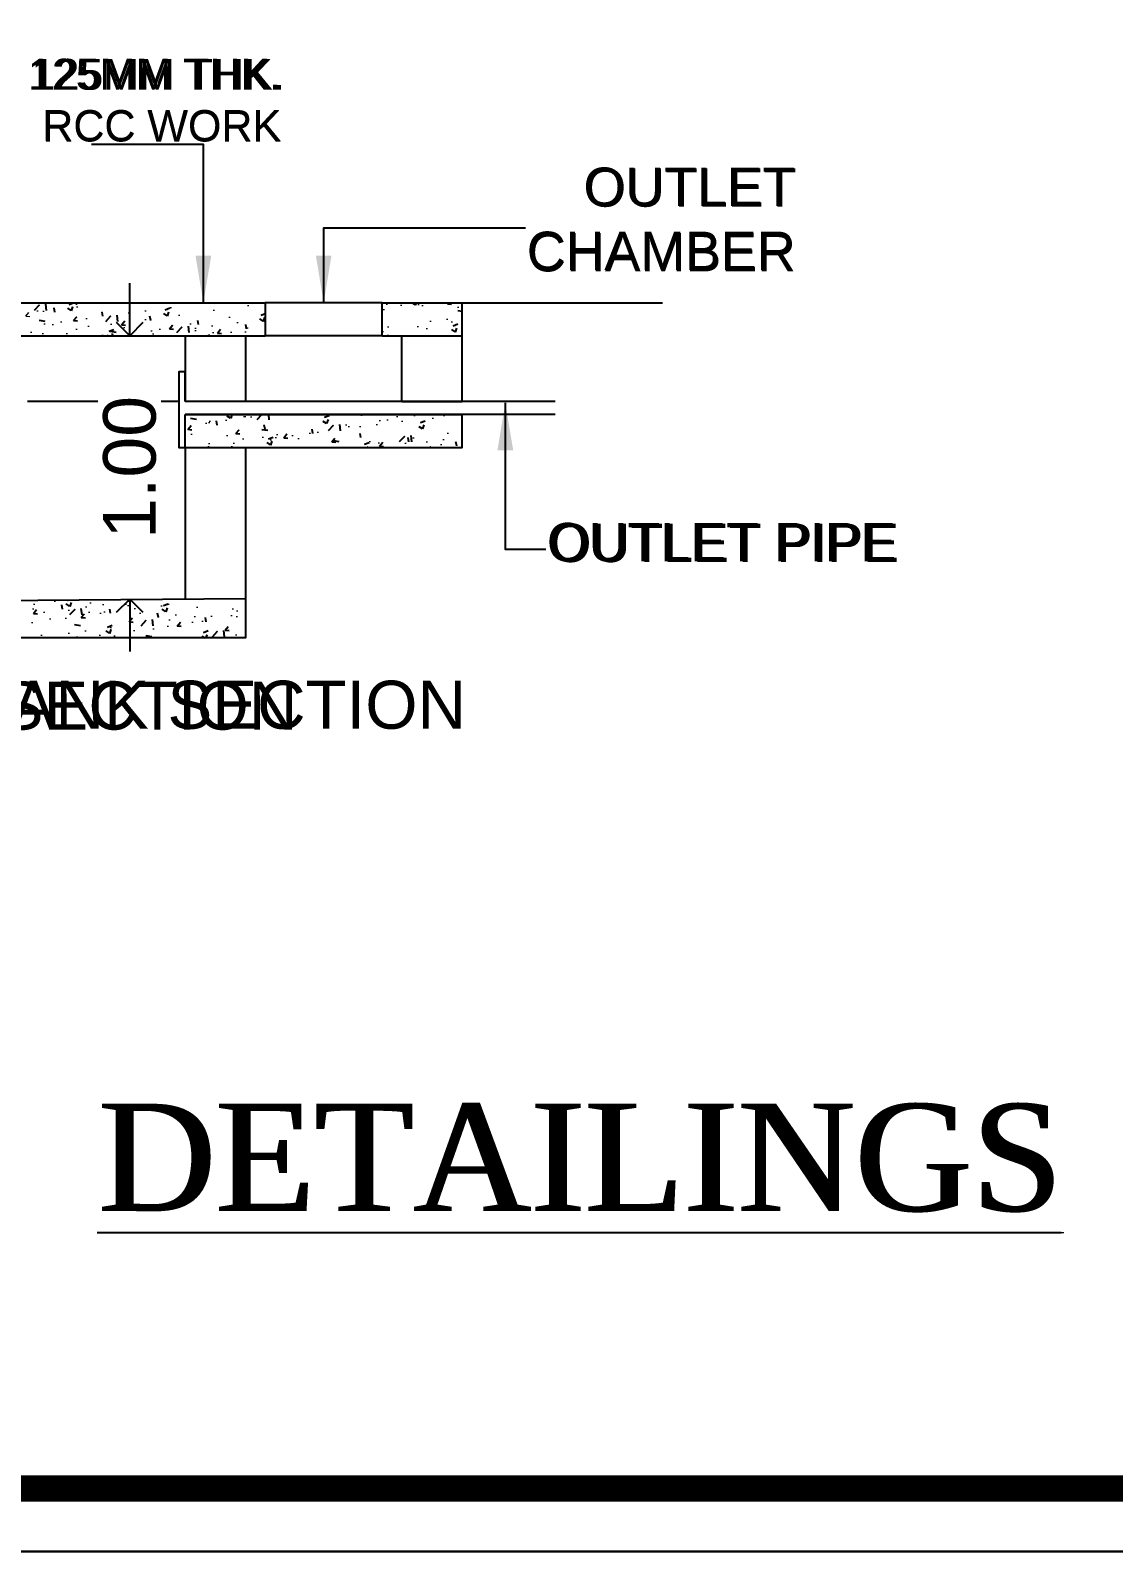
# Model space of a CAD drawing. Header units: metres. Extents: x -9383.9 to -9324.5, y 28762.6 to 28804.7.
# Drawn here: x -9376.36 to -9372.25, y 28762.61 to 28768.4 of the extents above; entities that cross this region are included whole.
import ezdxf

# ---------------------------------------------------------------- set-up
doc = ezdxf.new("R2010")
doc.units = ezdxf.units.M
doc.header["$PDMODE"] = 34
doc.header["$PDSIZE"] = -15
doc.linetypes.add('CONTINULUS', pattern=[0])
doc.linetypes.add('DASHED', pattern=[0])
for name, color, linetype, lineweight in [('BUA TOTAL', 3, 'Continuous', 30), ('dim', 7, 'Continuous', 0), ('dw text', 94, 'Continuous', 9), ('FORMAT LINE', 7, 'Continuous', 25), ('HATCH', 8, 'Continuous', 0), ('PLAN', 7, 'Continuous', 40), ('SEC DIM', 2, 'Continuous', 15), ('TEXT', 7, 'Continuous', 20)]:
    doc.layers.add(name, color=color, linetype=linetype, lineweight=lineweight)
doc.layers.add('SITE_PLAN', color=7, linetype='Continuous')
doc.styles.add('Arial', font='arial.ttf', dxfattribs={"height": 0.2})
doc.styles.add('MtXpl_Times_New_Roma', font='times.ttf')
doc.styles.get("Standard").update_dxf_attribs({"font": 'arial.ttf', "height": 0.25})
doc.styles.add('STYLE1', font='arial.ttf', dxfattribs={"height": 0.3})
doc.styles.add('style2', font='arial.ttf', dxfattribs={"height": 0.3})
doc.dimstyles.new('INT DIM', dxfattribs={"dimtxt": 0.3, "dimasz": 0.1, "dimexe": 0.18, "dimexo": 0.0625, "dimgap": 0.09, "dimtad": 0, "dimzin": 0, "dimdsep": 46, "dimtxsty": 'style2', "dimblk": 'OPEN90', "dimcen": 0.09, "dimse1": 1, "dimse2": 1, "dimclrd": 250, "dimclrt": 256, "dimadec": 0, "dimazin": 0, "dimtfac": 1, "dimtofl": 0, "dimtmove": 0, "dimatfit": 3, "dimfxl": 0.18, "dimtolj": 1, "dimtzin": 0, "dimlwd": -1, "dimarcsym": 0})
doc.dimstyles.get("Standard").update_dxf_attribs({"dimtxt": 0.9, "dimasz": 0.18, "dimexe": 0.18, "dimexo": 0.0625, "dimgap": 0.09, "dimtad": 0, "dimtih": 1, "dimtoh": 1, "dimdec": 4, "dimzin": 0, "dimdsep": 46, "dimtxsty": 'STYLE1', "dimcen": 0.09, "dimadec": 0, "dimazin": 0, "dimtfac": 1, "dimtdec": 4, "dimtofl": 0, "dimtmove": 0, "dimatfit": 3, "dimfxl": 1, "dimtolj": 1, "dimtzin": 0, "dimarcsym": 0})
pattern_1 = [(50, (207.39442, 8.39166), (0.182184669, -0.01593908554), [0.01905, -0.20955]), (355, (207.39442, 8.39166), (-0.0352434214, 0.1910568452), [0.01524, -0.1676405842]), (100.4514447, (207.4096, 8.39033), (0.1469412471, 0.1751177519), [0.0161900088, -0.1780902446]), (46.1842, (207.39442, 8.44246), (0.2710790409, -0.042042328), [0.028575, -0.314325]), (96.6355576, (207.41701, 8.43896), (0.237404134, 0.2474261246), [0.0242850231, -0.2671356082]), (351.1841512, (207.39442, 8.44246), (0.237404134, 0.2474261246), [0.022859967, -0.251459732]), (21, (207.41982, 8.42976), (0.1516143913, -0.1022651982), [0.01905, -0.20955]), (326, (207.41982, 8.42976), (0.0618020283, 0.1841879661), [0.01524, -0.16764]), (71.451445, (207.43246, 8.42124), (0.2134164193, 0.0819227689), [0.0161900088, -0.1780899376]), (37.5, (207.394424, 8.39166), (0.00308860325, 0.08455503887), [0, -0.165608, 0, -0.17018, 0, -0.168275]), (7.5, (207.39442, 8.39166), (0.0668196625, 0.10018057482), [0, -0.097028, 0, -0.161798, 0, -0.064135]), (327.5, (207.33778, 8.39166), (0.13559059517, -0.005728744), [0, -0.0635, 0, -0.19812, 0, -0.26289]), (317.5, (207.31238, 8.39166), (0.1481291814, 0.02542649103), [0, -0.08255, 0, -0.131572, 0, -0.18669])]

# ---------------------------------------------------------------- blocks, each defined once
blk = doc.blocks.new('_Open90')
at = {"layer": 'PLAN', "color": 0, "lineweight": -2}
for p, q in [((0, 0), (-1, 0)), ((-0.5, 0.5), (0, 0)), ((0, 0), (-0.5, -0.5))]:
    blk.add_line(p, q, dxfattribs=at)
blk = doc.blocks.new('*D26')
at = {"layer": 'Defpoints', "color": 0, "linetype": 'CONTINULUS', "ltscale": 0.05, "transparency": 16777216}
for p in [(-9375.7758, 28767.2373), (-9375.9863, 28766.2355), (-9375.7676, 28766.2355)]:
    blk.add_point(p, dxfattribs=at)
at = {"layer": 'SEC DIM', "color": 250, "ltscale": 0.05, "transparency": 16777216}
for p, q in [((-9375.9863, 28767.3373), (-9375.9863, 28767.4373)), ((-9375.9863, 28766.1355), (-9375.9863, 28766.0355))]:
    blk.add_line(p, q, dxfattribs=at)
at = {"layer": 'SEC DIM', "color": 250, "linetype": 'CONTINULUS', "ltscale": 0.05, "transparency": 16777216, "xscale": 0.1, "yscale": 0.1, "zscale": 0.1}
for p, rotation in [((-9375.9863, 28767.2373), 270), ((-9375.9863, 28766.2355), 90)]:
    blk.add_blockref('_Open90', p, dxfattribs=dict(at, rotation=rotation))
at = {"layer": 'SEC DIM', "linetype": 'CONTINULUS', "ltscale": 0.05, "transparency": 16777216, "insert": (-9375.9863, 28766.7364), "char_height": 0.2, "attachment_point": 5, "rotation": 90, "style": 'Arial', "bg_fill": 3, "box_fill_scale": 1.1, "bg_fill_color": 256, "bg_fill_true_color": 13158600, "bg_fill_transparency": 0}
blk.add_mtext('\\A1;1.00', dxfattribs=at)

msp = doc.modelspace()

# ---------------------------------------------------------------- hatches: boundary and pattern name
at = {"layer": 'HATCH', "linetype": 'CONTINULUS', "ltscale": 0.05}
h = msp.add_hatch(dxfattribs=at)
h.set_pattern_fill('AR-CONC', color=256, scale=0.001, style=0)
h.set_pattern_definition(pattern_1)
h.paths.add_polyline_path([(-9375.5458, 28766.2373), (-9378.0068, 28766.2173), (-9378.0058, 28766.0873), (-9375.5458, 28766.0873)])

# ---------------------------------------------------------------- linework, layer by layer
at = {"linetype": 'CONTINULUS', "ltscale": 0.05}
for p, q in [((-9376.9482, 28767.3623), (-9375.4715, 28767.3623)), ((-9375.0265, 28767.3623), (-9373.9609, 28767.3623)), ((-9374.7222, 28767.2373), (-9374.7222, 28767.3623)), ((-9376.9482, 28767.2373), (-9375.4715, 28767.2373)), ((-9375.7758, 28767.2373), (-9375.7758, 28766.9873)), ((-9375.5458, 28767.2373), (-9375.5458, 28766.9873)), ((-9375.0265, 28767.2373), (-9374.7222, 28767.2373)), ((-9374.9522, 28766.9873), (-9374.9522, 28767.2373)), ((-9374.7222, 28766.9873), (-9374.7222, 28767.2373)), ((-9375.5458, 28766.9873), (-9375.7758, 28766.9873)), ((-9374.9522, 28766.9873), (-9374.7222, 28766.9873)), ((-9375.7758, 28766.8123), (-9375.7758, 28766.9373)), ((-9375.7758, 28766.9373), (-9374.7222, 28766.9373)), ((-9375.7758, 28766.8123), (-9375.7758, 28766.2373)), ((-9375.5458, 28766.8123), (-9375.5458, 28766.2373)), ((-9378.0058, 28766.2173), (-9375.5458, 28766.2373))]:
    msp.add_line(p, q, dxfattribs=at)
at = {"color": 5}
for p, q in [((-9375.4715, 28767.3623), (-9375.4715, 28767.2373)), ((-9375.0265, 28767.3623), (-9375.4715, 28767.3623)), ((-9375.0265, 28767.2373), (-9375.0265, 28767.3623)), ((-9375.0265, 28767.2373), (-9375.4715, 28767.2373)), ((-9374.3688, 28766.9873), (-9375.7758, 28766.9873)), ((-9374.3688, 28766.9373), (-9375.7758, 28766.9373))]:
    msp.add_line(p, q, dxfattribs=at)
msp.add_lwpolyline([(-9375.7758, 28766.9873), (-9375.7758, 28767.1), (-9375.8, 28767.1), (-9375.8, 28766.8123), (-9375.7758, 28766.8123), (-9375.7758, 28766.9373)], dxfattribs=at)
at = {"linetype": 'CONTINULUS', "ltscale": 0.05}
for points in [[(-9375.7758, 28766.8123), (-9374.7222, 28766.8123), (-9374.7222, 28766.9373)], [(-9375.5458, 28766.2373), (-9375.5458, 28766.0873), (-9378.0058, 28766.0873), (-9378.0068, 28766.2173)]]:
    msp.add_lwpolyline(points, dxfattribs=at)
at = {"layer": 'SITE_PLAN', "ltscale": 0.05}
for p, q in [((-9375.9863, 28767.3373), (-9375.9863, 28767.4373)), ((-9376.9482, 28767.3623), (-9375.4715, 28767.3623)), ((-9376.217, 28767.3565), (-9376.2021, 28767.3623)), ((-9375.0265, 28767.3623), (-9373.9609, 28767.3623)), ((-9374.9137, 28767.3623), (-9374.9023, 28767.3546)), ((-9374.8994, 28767.3535), (-9374.8964, 28767.3623)), ((-9374.7777, 28767.3586), (-9374.7747, 28767.3623)), ((-9374.7222, 28767.2373), (-9374.7222, 28767.3623)), ((-9376.3492, 28767.334), (-9376.3294, 28767.3546)), ((-9376.3375, 28767.3317), (-9376.3375, 28767.3317)), ((-9376.3145, 28767.3305), (-9376.3145, 28767.3305)), ((-9376.3027, 28767.3333), (-9376.3055, 28767.3574)), ((-9376.2711, 28767.3276), (-9376.2741, 28767.3435)), ((-9376.2235, 28767.3422), (-9376.2108, 28767.3337)), ((-9376.2079, 28767.3326), (-9376.2027, 28767.3479)), ((-9376.2, 28767.2951), (-9376.1877, 28767.3097)), ((-9376.1894, 28767.3571), (-9376.1894, 28767.3571)), ((-9376.1862, 28767.3468), (-9376.1862, 28767.3468)), ((-9376.1508, 28767.303), (-9376.1508, 28767.303)), ((-9376.089, 28767.3116), (-9376.0919, 28767.3275)), ((-9376.0781, 28767.292), (-9376.0583, 28767.3126)), ((-9376.0316, 28767.2913), (-9376.0344, 28767.3154)), ((-9375.9904, 28767.3241), (-9375.9904, 28767.3241)), ((-9375.9268, 28767.3325), (-9375.9268, 28767.3325)), ((-9375.9068, 28767.2957), (-9375.9097, 28767.3116)), ((-9375.8584, 28767.3219), (-9375.8458, 28767.3133)), ((-9375.8519, 28767.3362), (-9375.8342, 28767.343)), ((-9375.8428, 28767.3122), (-9375.8377, 28767.3276)), ((-9375.8306, 28767.3451), (-9375.8306, 28767.3451)), ((-9375.7986, 28767.3154), (-9375.7986, 28767.3154)), ((-9375.6667, 28767.3345), (-9375.6667, 28767.3345)), ((-9375.6074, 28767.3073), (-9375.6074, 28767.3073)), ((-9375.5363, 28767.3524), (-9375.5363, 28767.3524)), ((-9375.4934, 28767.3015), (-9375.4808, 28767.293)), ((-9375.4869, 28767.3159), (-9375.4715, 28767.3218)), ((-9375.4778, 28767.2919), (-9375.4727, 28767.3073)), ((-9375.0204, 28767.3372), (-9375.0204, 28767.3372)), ((-9375.0091, 28767.3579), (-9375.0091, 28767.3579)), ((-9374.954, 28767.3532), (-9374.954, 28767.3532)), ((-9374.8885, 28767.3563), (-9374.8885, 28767.3563)), ((-9374.8735, 28767.3522), (-9374.8735, 28767.3522)), ((-9374.7777, 28767.3588), (-9374.7626, 28767.3575)), ((-9374.7387, 28767.3338), (-9374.7222, 28767.3313)), ((-9374.7379, 28767.3464), (-9374.7379, 28767.3464)), ((-9376.3609, 28767.2513), (-9376.3609, 28767.2513)), ((-9376.3315, 28767.2966), (-9376.3089, 28767.2931)), ((-9376.3176, 28767.246), (-9376.3176, 28767.246)), ((-9376.3106, 28767.282), (-9376.3106, 28767.282)), ((-9376.2789, 28767.2797), (-9376.2789, 28767.2797)), ((-9376.247, 28767.2903), (-9376.247, 28767.2903)), ((-9376.2253, 28767.2455), (-9376.2253, 28767.2455)), ((-9376.2, 28767.2953), (-9376.1848, 28767.2939)), ((-9376.1893, 28767.2622), (-9376.1893, 28767.2622)), ((-9376.1433, 28767.2739), (-9376.1433, 28767.2739)), ((-9376.0654, 28767.2543), (-9376.0476, 28767.2611)), ((-9376.0605, 28767.2546), (-9376.0379, 28767.2511)), ((-9376.0573, 28767.2813), (-9376.0573, 28767.2813)), ((-9376.0539, 28767.2373), (-9376.0511, 28767.2457)), ((-9376.0178, 28767.2791), (-9376.0056, 28767.2937)), ((-9376.0178, 28767.2793), (-9376.0026, 28767.278)), ((-9376.0077, 28767.2682), (-9376.0077, 28767.2682)), ((-9375.9269, 28767.2992), (-9375.9269, 28767.2992)), ((-9375.9036, 28767.2564), (-9375.9036, 28767.2564)), ((-9375.8974, 28767.245), (-9375.8974, 28767.245)), ((-9375.8721, 28767.2625), (-9375.8721, 28767.2625)), ((-9375.8356, 28767.2632), (-9375.8234, 28767.2778)), ((-9375.8356, 28767.2634), (-9375.8204, 28767.2621)), ((-9375.807, 28767.2499), (-9375.7872, 28767.2706)), ((-9375.7606, 28767.2492), (-9375.7634, 28767.2733)), ((-9375.7555, 28767.2819), (-9375.7555, 28767.2819)), ((-9375.737, 28767.2661), (-9375.737, 28767.2661)), ((-9375.7365, 28767.2567), (-9375.7365, 28767.2567)), ((-9375.7246, 28767.2797), (-9375.7275, 28767.2957)), ((-9375.6734, 28767.2745), (-9375.6734, 28767.2745)), ((-9375.6698, 28767.2499), (-9375.6698, 28767.2499)), ((-9375.6534, 28767.2473), (-9375.6412, 28767.2619)), ((-9375.6534, 28767.2474), (-9375.6382, 28767.2461)), ((-9375.6009, 28767.251), (-9375.6009, 28767.251)), ((-9375.5772, 28767.2871), (-9375.5772, 28767.2871)), ((-9375.5465, 28767.2515), (-9375.5465, 28767.2515)), ((-9375.5424, 28767.2638), (-9375.5453, 28767.2797)), ((-9375.5394, 28767.2678), (-9375.5394, 28767.2678)), ((-9375.0235, 28767.2527), (-9375.0235, 28767.2527)), ((-9375.0036, 28767.2713), (-9375.0036, 28767.2713)), ((-9374.8916, 28767.2717), (-9374.8916, 28767.2717)), ((-9374.857, 28767.2643), (-9374.857, 28767.2643)), ((-9374.8432, 28767.2924), (-9374.8432, 28767.2924)), ((-9374.7796, 28767.3007), (-9374.7796, 28767.3007)), ((-9374.7634, 28767.2608), (-9374.7507, 28767.2523)), ((-9374.7612, 28767.2896), (-9374.7612, 28767.2896)), ((-9374.7568, 28767.2752), (-9374.7391, 28767.282)), ((-9374.7477, 28767.2512), (-9374.7426, 28767.2666)), ((-9376.9482, 28767.2373), (-9375.4715, 28767.2373)), ((-9376.0898, 28767.2398), (-9376.0898, 28767.2398)), ((-9376.0719, 28767.2399), (-9376.0679, 28767.2373)), ((-9375.7758, 28767.2373), (-9375.7758, 28766.9873)), ((-9375.6917, 28767.2373), (-9375.6825, 28767.2408)), ((-9375.5458, 28767.2373), (-9375.5458, 28766.9873)), ((-9375.0265, 28767.2373), (-9374.7222, 28767.2373)), ((-9375.0051, 28767.2389), (-9375.0051, 28767.2389)), ((-9374.9522, 28766.9873), (-9374.9522, 28767.2373)), ((-9374.7222, 28766.9873), (-9374.7222, 28767.2373)), ((-9375.5458, 28766.9873), (-9375.7758, 28766.9873)), ((-9374.9522, 28766.9873), (-9374.7222, 28766.9873)), ((-9375.7758, 28766.8123), (-9375.7758, 28766.9373)), ((-9375.7758, 28766.9373), (-9374.7222, 28766.9373)), ((-9375.7557, 28766.9231), (-9375.7331, 28766.9196)), ((-9375.6954, 28766.9045), (-9375.6954, 28766.9045)), ((-9375.6841, 28766.9075), (-9375.6841, 28766.9075)), ((-9375.6821, 28766.9117), (-9375.6821, 28766.9117)), ((-9375.6541, 28766.8976), (-9375.657, 28766.9135)), ((-9375.6205, 28766.9159), (-9375.6205, 28766.9159)), ((-9375.617, 28766.9331), (-9375.6044, 28766.9246)), ((-9375.6014, 28766.9235), (-9375.5968, 28766.9373)), ((-9375.5517, 28766.9296), (-9375.5517, 28766.9296)), ((-9375.5473, 28766.9299), (-9375.5473, 28766.9299)), ((-9375.5243, 28766.9286), (-9375.5243, 28766.9286)), ((-9375.5023, 28766.9184), (-9375.4842, 28766.9373)), ((-9375.4719, 28766.8817), (-9375.4749, 28766.8976)), ((-9375.4558, 28766.9177), (-9375.4581, 28766.9373)), ((-9375.252, 28766.9128), (-9375.2394, 28766.9043)), ((-9375.2455, 28766.9271), (-9375.2277, 28766.934)), ((-9375.2364, 28766.9032), (-9375.2312, 28766.9185)), ((-9375.2312, 28766.8764), (-9375.2114, 28766.897)), ((-9375.1847, 28766.8757), (-9375.1875, 28766.8998)), ((-9375.1642, 28766.8982), (-9375.1642, 28766.8982)), ((-9375.105, 28766.9351), (-9375.105, 28766.9351)), ((-9375.0469, 28766.9), (-9375.0469, 28766.9)), ((-9375.0359, 28766.9145), (-9375.0359, 28766.9145)), ((-9375.0059, 28766.9173), (-9375.0059, 28766.9173)), ((-9374.9694, 28766.9293), (-9374.9694, 28766.9293)), ((-9374.9507, 28766.9127), (-9374.9507, 28766.9127)), ((-9374.904, 28766.9335), (-9374.904, 28766.9335)), ((-9374.8805, 28766.9068), (-9374.8627, 28766.9136)), ((-9374.8713, 28766.8828), (-9374.8662, 28766.8982)), ((-9374.8338, 28766.9236), (-9374.8338, 28766.9236)), ((-9374.7903, 28766.9338), (-9374.7903, 28766.9338)), ((-9374.7222, 28766.8123), (-9374.7222, 28766.9373)), ((-9375.7651, 28766.8811), (-9375.7529, 28766.8957)), ((-9375.7651, 28766.8813), (-9375.7499, 28766.8799)), ((-9375.7515, 28766.863), (-9375.7515, 28766.863)), ((-9375.6159, 28766.8573), (-9375.6159, 28766.8573)), ((-9375.5829, 28766.8652), (-9375.5707, 28766.8797)), ((-9375.5829, 28766.8653), (-9375.5677, 28766.864)), ((-9375.5548, 28766.845), (-9375.5548, 28766.845)), ((-9375.4846, 28766.881), (-9375.462, 28766.8775)), ((-9375.4803, 28766.8515), (-9375.4803, 28766.8515)), ((-9375.4589, 28766.8452), (-9375.4411, 28766.852)), ((-9375.4503, 28766.841), (-9375.4503, 28766.841)), ((-9375.4307, 28766.8495), (-9375.4307, 28766.8495)), ((-9375.4265, 28766.8613), (-9375.4265, 28766.8613)), ((-9375.4008, 28766.8492), (-9375.3885, 28766.8638)), ((-9375.4007, 28766.8494), (-9375.3856, 28766.8481)), ((-9375.3671, 28766.8579), (-9375.3671, 28766.8579)), ((-9375.3447, 28766.8458), (-9375.3447, 28766.8458)), ((-9375.3021, 28766.8664), (-9375.3021, 28766.8664)), ((-9375.2946, 28766.8803), (-9375.2946, 28766.8803)), ((-9375.2897, 28766.8657), (-9375.2927, 28766.8817)), ((-9375.2709, 28766.8705), (-9375.2709, 28766.8705)), ((-9375.2186, 28766.8333), (-9375.2063, 28766.8479)), ((-9375.2135, 28766.839), (-9375.191, 28766.8355)), ((-9375.2091, 28766.8401), (-9375.2091, 28766.8401)), ((-9375.154, 28766.8918), (-9375.154, 28766.8918)), ((-9375.1105, 28766.8916), (-9375.1105, 28766.8916)), ((-9375.1076, 28766.8498), (-9375.1105, 28766.8657)), ((-9374.9601, 28766.8344), (-9374.9403, 28766.855)), ((-9374.9254, 28766.8339), (-9374.9283, 28766.8498)), ((-9374.9136, 28766.8336), (-9374.9165, 28766.8577)), ((-9374.9071, 28766.849), (-9374.9071, 28766.849)), ((-9374.887, 28766.8925), (-9374.8743, 28766.8839)), ((-9374.7935, 28766.842), (-9374.7935, 28766.842)), ((-9374.7766, 28766.8668), (-9374.7766, 28766.8668)), ((-9375.7758, 28766.8123), (-9375.7758, 28766.2373)), ((-9375.7758, 28766.8123), (-9374.7222, 28766.8123)), ((-9375.6873, 28766.8157), (-9375.6873, 28766.8157)), ((-9375.6852, 28766.8271), (-9375.6852, 28766.8271)), ((-9375.5984, 28766.8156), (-9375.5984, 28766.8156)), ((-9375.5911, 28766.8284), (-9375.5911, 28766.8284)), ((-9375.5458, 28766.8123), (-9375.5458, 28766.2373)), ((-9375.4654, 28766.8309), (-9375.4528, 28766.8223)), ((-9375.4498, 28766.8213), (-9375.4446, 28766.8366)), ((-9375.2186, 28766.8335), (-9375.2034, 28766.8321)), ((-9375.1673, 28766.8137), (-9375.1673, 28766.8137)), ((-9375.0939, 28766.8249), (-9375.0761, 28766.8317)), ((-9375.081, 28766.8123), (-9375.0796, 28766.8163)), ((-9375.0735, 28766.8344), (-9375.0735, 28766.8344)), ((-9375.039, 28766.8299), (-9375.039, 28766.8299)), ((-9375.0364, 28766.8173), (-9375.0241, 28766.8319)), ((-9375.0364, 28766.8175), (-9375.0212, 28766.8162)), ((-9375.0175, 28766.8125), (-9375.0175, 28766.8125)), ((-9374.9379, 28766.8286), (-9374.9379, 28766.8286)), ((-9374.8571, 28766.8336), (-9374.8571, 28766.8336)), ((-9374.8451, 28766.8123), (-9374.842, 28766.816)), ((-9374.8023, 28766.8229), (-9374.8023, 28766.8229)), ((-9374.7432, 28766.8179), (-9374.7461, 28766.8339)), ((-9378.0058, 28766.2173), (-9375.5458, 28766.2373)), ((-9376.3503, 28766.2152), (-9376.3503, 28766.2152)), ((-9376.2721, 28766.2269), (-9376.2721, 28766.2269)), ((-9376.2419, 28766.1972), (-9376.2448, 28766.2131)), ((-9376.2293, 28766.2167), (-9376.2166, 28766.2082)), ((-9376.2228, 28766.2311), (-9376.2209, 28766.2318)), ((-9376.2136, 28766.2071), (-9376.2085, 28766.2225)), ((-9376.1518, 28766.2063), (-9376.1518, 28766.2063)), ((-9376.1365, 28766.2211), (-9376.1365, 28766.2211)), ((-9376.0882, 28766.2146), (-9376.0882, 28766.2146)), ((-9376.0009, 28766.2154), (-9376.0009, 28766.2154)), ((-9375.9931, 28766.2103), (-9375.9931, 28766.2103)), ((-9375.992, 28766.2273), (-9375.992, 28766.2273)), ((-9375.8653, 28766.2097), (-9375.8653, 28766.2097)), ((-9375.8577, 28766.2107), (-9375.8399, 28766.2176)), ((-9375.8486, 28766.1868), (-9375.8435, 28766.2021)), ((-9375.8388, 28766.2162), (-9375.8388, 28766.2162)), ((-9375.7297, 28766.2039), (-9375.7297, 28766.2039)), ((-9375.7069, 28766.2353), (-9375.7069, 28766.2353)), ((-9375.5458, 28766.2373), (-9375.5458, 28766.0873)), ((-9376.3577, 28766.1468), (-9376.3577, 28766.1468)), ((-9376.3541, 28766.1985), (-9376.3541, 28766.1985)), ((-9376.3529, 28766.1806), (-9376.3406, 28766.1952)), ((-9376.3529, 28766.1808), (-9376.3377, 28766.1795)), ((-9376.3122, 28766.1851), (-9376.3122, 28766.1851)), ((-9376.2894, 28766.1595), (-9376.2894, 28766.1595)), ((-9376.2294, 28766.163), (-9376.2294, 28766.163)), ((-9376.2186, 28766.1927), (-9376.2186, 28766.1927)), ((-9376.2145, 28766.1762), (-9376.1947, 28766.1968)), ((-9376.168, 28766.1754), (-9376.1708, 28766.1996)), ((-9376.1707, 28766.1647), (-9376.1585, 28766.1793)), ((-9376.1707, 28766.1649), (-9376.1555, 28766.1635)), ((-9376.1413, 28766.1849), (-9376.1413, 28766.1849)), ((-9376.0975, 28766.1821), (-9376.0975, 28766.1821)), ((-9376.083, 28766.187), (-9376.083, 28766.187)), ((-9376.0597, 28766.1812), (-9376.0626, 28766.1971)), ((-9375.9885, 28766.1487), (-9375.9763, 28766.1633)), ((-9375.9885, 28766.1489), (-9375.9733, 28766.1476)), ((-9375.9671, 28766.1999), (-9375.9671, 28766.1999)), ((-9375.9474, 28766.1813), (-9375.9474, 28766.1813)), ((-9375.9434, 28766.1341), (-9375.9236, 28766.1547)), ((-9375.8969, 28766.1334), (-9375.8997, 28766.1575)), ((-9375.8984, 28766.1482), (-9375.8984, 28766.1482)), ((-9375.8775, 28766.1653), (-9375.8804, 28766.1812)), ((-9375.8642, 28766.1964), (-9375.8516, 28766.1879)), ((-9375.8349, 28766.1566), (-9375.8349, 28766.1566)), ((-9375.8118, 28766.1755), (-9375.8118, 28766.1755)), ((-9375.8063, 28766.1328), (-9375.7941, 28766.1474)), ((-9375.748, 28766.1469), (-9375.748, 28766.1469)), ((-9375.7387, 28766.1693), (-9375.7387, 28766.1693)), ((-9375.7099, 28766.1507), (-9375.7099, 28766.1507)), ((-9375.6953, 28766.1493), (-9375.6983, 28766.1653)), ((-9375.6762, 28766.1698), (-9375.6762, 28766.1698)), ((-9375.5999, 28766.1723), (-9375.5999, 28766.1723)), ((-9375.5942, 28766.1982), (-9375.5942, 28766.1982)), ((-9375.5795, 28766.1686), (-9375.5795, 28766.1686)), ((-9375.5782, 28766.1904), (-9375.5782, 28766.1904)), ((-9375.5458, 28766.0873), (-9378.0058, 28766.0873)), ((-9376.3226, 28766.0977), (-9376.3226, 28766.0977)), ((-9376.2186, 28766.1061), (-9376.2186, 28766.1061)), ((-9376.1968, 28766.1387), (-9376.1743, 28766.1352)), ((-9376.1871, 28766.092), (-9376.1871, 28766.092)), ((-9376.155, 28766.1144), (-9376.155, 28766.1144)), ((-9376.1006, 28766.0975), (-9376.1006, 28766.0975)), ((-9376.0776, 28766.1145), (-9376.065, 28766.1059)), ((-9376.0711, 28766.1288), (-9376.0534, 28766.1356)), ((-9376.062, 28766.1049), (-9376.0569, 28766.1202)), ((-9376.0589, 28766.1271), (-9376.0589, 28766.1271)), ((-9376.0443, 28766.096), (-9376.0443, 28766.096)), ((-9375.9863, 28766.1355), (-9375.9863, 28766.0355)), ((-9375.9702, 28766.1154), (-9375.9702, 28766.1154)), ((-9375.9258, 28766.0967), (-9375.9032, 28766.0932)), ((-9375.8961, 28766.1214), (-9375.8961, 28766.1214)), ((-9375.8419, 28766.1317), (-9375.8419, 28766.1317)), ((-9375.8063, 28766.133), (-9375.7911, 28766.1317)), ((-9375.7126, 28766.0941), (-9375.7024, 28766.0873)), ((-9375.7061, 28766.1085), (-9375.6883, 28766.1153)), ((-9375.6961, 28766.0873), (-9375.6918, 28766.0999)), ((-9375.6723, 28766.0921), (-9375.6525, 28766.1127)), ((-9375.6451, 28766.0902), (-9375.6451, 28766.0902)), ((-9375.6259, 28766.0913), (-9375.6287, 28766.1155)), ((-9375.6242, 28766.1169), (-9375.6119, 28766.1315)), ((-9375.6241, 28766.117), (-9375.609, 28766.1157)), ((-9375.5815, 28766.0986), (-9375.5815, 28766.0986)), ((-9324.4835, 28762.6114), (-9383.8835, 28762.6114))]:
    msp.add_line(p, q, dxfattribs=at)
at = {"layer": 'SITE_PLAN'}
for p, q in [((-9375.0265, 28767.3623), (-9375.4715, 28767.3623)), ((-9375.4715, 28767.3623), (-9375.4715, 28767.2373)), ((-9375.0265, 28767.2373), (-9375.0265, 28767.3623)), ((-9375.0265, 28767.2373), (-9375.4715, 28767.2373)), ((-9375.7758, 28767.1), (-9375.8, 28767.1)), ((-9375.8, 28767.1), (-9375.8, 28766.8123)), ((-9375.7758, 28766.9873), (-9375.7758, 28767.1)), ((-9374.3688, 28766.9873), (-9375.7758, 28766.9873)), ((-9374.3688, 28766.9373), (-9375.7758, 28766.9373)), ((-9375.7758, 28766.8123), (-9375.7758, 28766.9373)), ((-9375.8, 28766.8123), (-9375.7758, 28766.8123))]:
    msp.add_line(p, q, dxfattribs=at)
at = {"layer": 'SITE_PLAN', "ltscale": 6}
msp.add_line((-9375.8, 28766.9873), (-9376.3758, 28766.9873), dxfattribs=at)
at = {"layer": 'SITE_PLAN', "ltscale": 0.1}
for p, q in [((-9383.6835, 28762.8511), (-9324.6835, 28762.8511)), ((-9383.8835, 28762.6114), (-9324.4835, 28762.6114))]:
    msp.add_line(p, q, dxfattribs=at)
at = {"layer": 'SITE_PLAN'}
for points in [[(-9375.7065, 28767.5423), (-9375.7065, 28767.9653), (-9376.132, 28767.9653)], [(-9375.249, 28767.3623), (-9375.249, 28767.648), (-9374.4813, 28767.648)], [(-9374.5582, 28766.8015), (-9374.5582, 28766.4251), (-9374.4045, 28766.4251)]]:
    msp.add_lwpolyline(points, dxfattribs=at)
for points in [[(-9375.6765, 28767.5423), (-9375.7065, 28767.3623), (-9375.7365, 28767.5423)], [(-9374.5882, 28766.8015), (-9374.5582, 28766.9815), (-9374.5282, 28766.8015)]]:
    msp.add_solid(points, dxfattribs=at)

# ---------------------------------------------------------------- block references
at = {"layer": 'SITE_PLAN', "ltscale": 0.05, "xscale": 0.1, "yscale": 0.1, "zscale": 0.1}
for p, rotation in [((-9375.9863, 28767.2373), 270), ((-9375.9863, 28766.2355), 90)]:
    msp.add_blockref('_Open90', p, dxfattribs=dict(at, rotation=rotation))

# ---------------------------------------------------------------- texts
at = {"layer": 'dw text', "linetype": 'CONTINULUS', "ltscale": 0.05, "insert": (-9377.4183, 28764.3154), "char_height": 0.408279, "width": 6.177464, "attachment_point": 1, "style": 'Arial'}
msp.add_mtext('\\pi1.31859;{\\fTimes New Roman|b0|i0|c0|p18;\\LDETAILINGS}', dxfattribs=at)
at = {"layer": 'SITE_PLAN'}
for s, height, p in [('125MM THK.', 0.11704, (-9376.3598, 28768.1735)), ('RCC WORK', 0.11704, (-9376.3189, 28767.9763)), ('OUTLET', 0.1463, (-9374.2573, 28767.7283)), ('CHAMBER', 0.1463, (-9374.4746, 28767.482)), ('OUTLET PIPE', 0.146303, (-9374.3894, 28766.3762)), ('SEPTIC TANK SECTION', 0.182879, (-9378.2305, 28765.7386))]:
    msp.add_text(s, height=height, dxfattribs=at).set_placement(p)
at = {"layer": 'SITE_PLAN', "style": 'MtXpl_Times_New_Roma'}
msp.add_text('%%UDETAILINGS', height=0.408279, dxfattribs=at).set_placement((-9376.11, 28763.9072))
at = {"layer": 'TEXT', "color": 7, "attachment_point": 3}
for s, insert, char_height, width in [('125MM THK. \\PRCC WORK', (-9375.4109, 28768.291), 0.117042, 3.338934), ('\\pt3.95018;OUTLET \\P\\ptz;CHAMBER', (-9373.4551, 28767.8772), 0.146303, 4.173668), ('OUTLET PIPE', (-9373.0716, 28766.5251), 0.146303, 4.173668), ('{\\H1.25x;SEPTIC TANK SECTION}', (-9374.7076, 28765.9248), 0.146303, 4.173668)]:
    msp.add_mtext(s, dxfattribs=dict(at, insert=insert, char_height=char_height, width=width))

# ---------------------------------------------------------------- leaders
at = {"layer": 'dim', "color": 1, "annotation_type": 0, "has_hookline": 1, "hookline_direction": 1, "horizontal_direction": (-1, 0, 0)}
for points in [[(-9377.1093, 28767.3623), (-9377.1093, 28767.9795), (-9377.2987, 28767.9795)], [(-9375.7065, 28767.3623), (-9375.7065, 28767.9653), (-9376.132, 28767.9653)], [(-9375.249, 28767.3623), (-9375.249, 28767.648), (-9374.4813, 28767.648)]]:
    msp.add_leader(points, dimstyle='Standard', dxfattribs=at)
at = {"layer": 'dim', "color": 1, "annotation_type": 0, "has_hookline": 1, "hookline_direction": 1}
msp.add_leader([(-9374.5582, 28766.9815), (-9374.5582, 28766.4251), (-9374.4045, 28766.4251)], dimstyle='Standard', dxfattribs=at)

# ---------------------------------------------------------------- next in the draw order: texts
at = {"layer": 'SITE_PLAN', "ltscale": 0.05, "insert": (-9375.9863, 28766.7364), "char_height": 0.2, "attachment_point": 5, "rotation": 90, "style": 'Arial', "bg_fill": 3, "box_fill_scale": 1.1, "bg_fill_color": 256, "bg_fill_true_color": 13158600, "bg_fill_transparency": 0}
msp.add_mtext('\\A1;1.00', dxfattribs=at)

# ---------------------------------------------------------------- next in the draw order: hatches: boundary and pattern name
at = {"layer": 'HATCH', "linetype": 'CONTINULUS', "ltscale": 0.05}
h = msp.add_hatch(dxfattribs=at)
h.set_pattern_fill('AR-CONC', color=256, scale=0.001, style=0)
h.set_pattern_definition(pattern_1)
h.paths.add_polyline_path([(-9377.3932, 28767.3623), (-9378.0833, 28767.3623), (-9378.0833, 28767.2373), (-9377.3932, 28767.2373)])
h.paths.add_polyline_path([(-9375.4715, 28767.3623), (-9376.9482, 28767.3623), (-9376.9482, 28767.2373), (-9375.4715, 28767.2373)])
h.paths.add_polyline_path([(-9376.9482, 28767.3623), (-9377.3932, 28767.3623), (-9377.3932, 28767.2373), (-9376.9482, 28767.2373)])
h.paths.add_polyline_path([(-9374.7222, 28767.3623), (-9375.0265, 28767.3623), (-9375.0265, 28767.2373), (-9374.7222, 28767.2373)])
h.paths.add_polyline_path([(-9378.5282, 28767.3623), (-9378.8358, 28767.3623), (-9378.8358, 28767.2373), (-9378.5282, 28767.2373)])
h.paths.add_polyline_path([(-9377.7758, 28766.9373), (-9378.8358, 28766.9373), (-9378.8358, 28766.8123), (-9377.7758, 28766.8123)])
h.paths.add_polyline_path([(-9374.7222, 28766.9373), (-9375.7758, 28766.9373), (-9375.7758, 28766.8123), (-9374.7222, 28766.8123)])

# ---------------------------------------------------------------- next in the draw order: linework, layer by layer
at = {"color": 5, "linetype": 'DASHED', "ltscale": 6}
msp.add_line((-9375.8, 28766.9873), (-9376.3758, 28766.9873), dxfattribs=at)
at = {"layer": 'BUA TOTAL', "linetype": 'CONTINULUS', "ltscale": 0.05}
msp.add_lwpolyline([(-9383.8835, 28762.6114), (-9383.8835, 28804.6614), (-9324.4835, 28804.6614), (-9324.4835, 28762.6114)], close=True, dxfattribs=at)
at = {"layer": 'FORMAT LINE', "ltscale": 0.1}
msp.add_lwpolyline([(-9383.8835, 28762.6114), (-9324.4835, 28762.6114), (-9324.4835, 28804.6614), (-9383.8835, 28804.6614)], close=True, dxfattribs=at)
at = {"layer": 'FORMAT LINE', "ltscale": 0.1, "const_width": 0.1}
msp.add_lwpolyline([(-9383.6835, 28762.8511), (-9324.6835, 28762.8511), (-9324.6835, 28804.4614), (-9383.6835, 28804.4614)], close=True, dxfattribs=at)

# ---------------------------------------------------------------- next in the draw order: dimensions: what is measured, and where the dimension line sits
at = {"layer": 'SEC DIM', "linetype": 'CONTINULUS', "ltscale": 0.05}
dim = msp.add_linear_dim(base=(-9375.9863, 28766.2355), p1=(-9375.7758, 28767.2373), p2=(-9375.7676, 28766.2355), angle=90, dimstyle='INT DIM', override={"dimtxt": 0.2, "dimtxsty": 'Arial', "dimfxl": 0.125, "dimtfill": 1, "dimtfillclr": 7, "dimarcsym": 1}, dxfattribs=at)
dim.commit()
dim.dimension.update_dxf_attribs({"geometry": '*D26', "text_midpoint": (-9375.9863, 28766.7364)})

doc.saveas('drawing.dxf')
